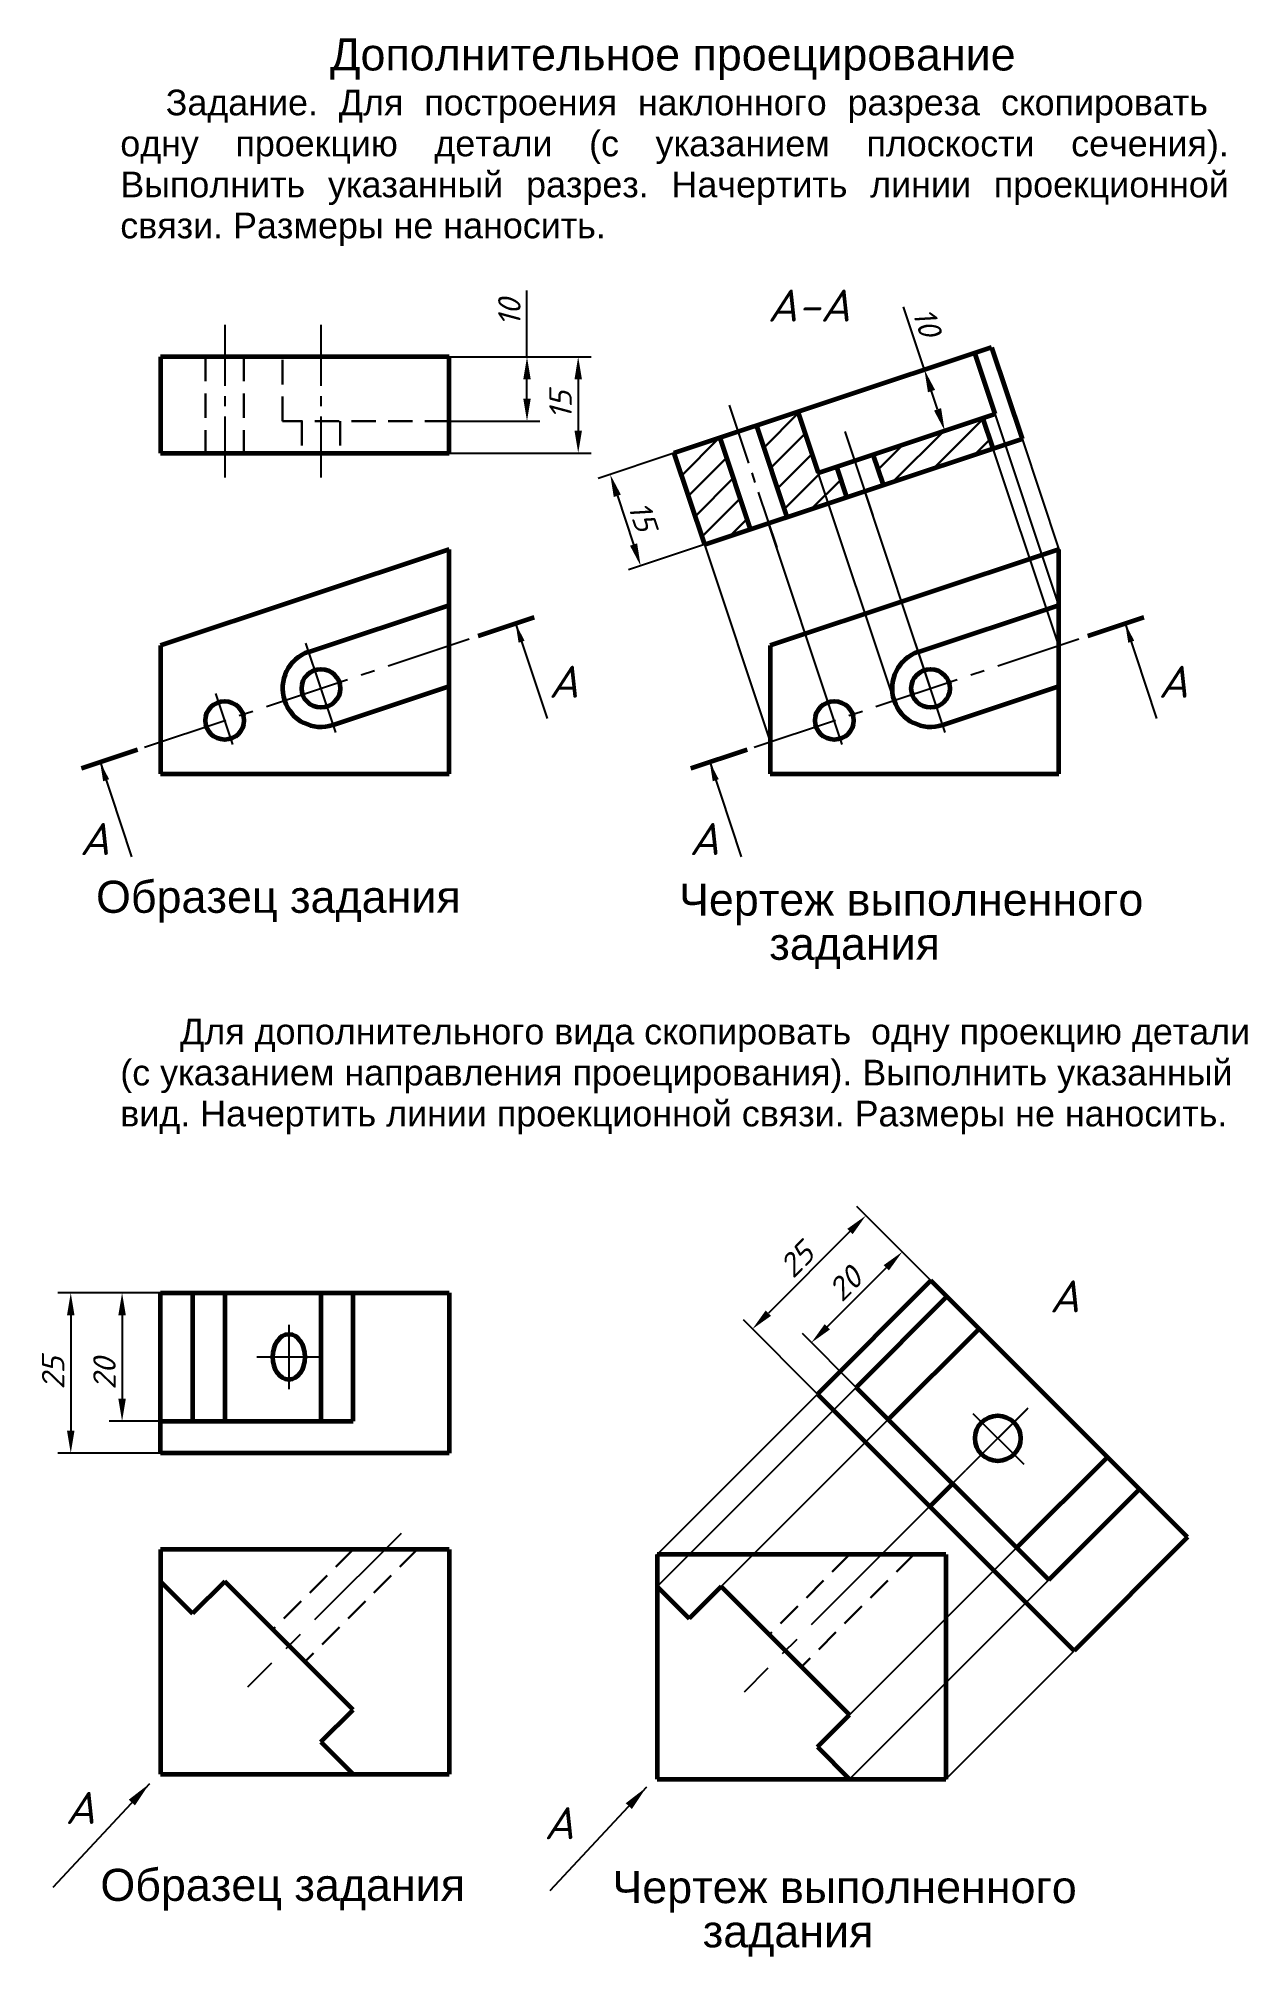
# Model space of a CAD drawing. Extents: x 21 to 209, y 26 to 325.
import ezdxf

# ---------------------------------------------------------------- set-up
doc = ezdxf.new("R2010")
doc.units = 0
for name, pattern in [('CENTER2', [28.575, 19.05, -3.175, 3.175, -3.175]), ('DASHED2', [9.525, 6.35, -3.175]), ('HIDDEN2', [4.7625, 3.175, -1.5875])]:
    doc.linetypes.add(name, pattern=pattern)
doc.layers.get('Defpoints').update_dxf_attribs({"linetype": 'CONTINUOUS'})
for name, color, linetype, lineweight in [('Оси', 2, 'CENTER2', 25), ('Основная', 3, 'CONTINUOUS', 60), ('Тонкая', 1, 'CONTINUOUS', 30), ('Штриховая', 4, 'HIDDEN2', 30)]:
    doc.layers.add(name, color=color, linetype=linetype, lineweight=lineweight)
for name, color, linetype in [('Построения', 11, 'CONTINUOUS'), ('Размеры', 6, 'CONTINUOUS'), ('ТЕКСТ', 2, 'CONTINUOUS')]:
    doc.layers.add(name, color=color, linetype=linetype)
doc.styles.get("Standard").update_dxf_attribs({"font": 'ISOCP'})
doc.styles.add('style1', font='arial.ttf')
doc.styles.add('Z', font='simplex.shx', dxfattribs={"oblique": 15})
doc.styles.add('препод', font='simplex.shx', dxfattribs={"oblique": 15})
doc.dimstyles.get("Standard").update_dxf_attribs({"dimtxt": 2.5, "dimasz": 2.5, "dimexe": 1.25, "dimexo": 0.625, "dimtad": 1, "dimdec": 4, "dimdsep": 46, "dimlunit": 6, "dimtxsty": 'Standard', "dimcen": 2.5, "dimadec": 0, "dimazin": 0, "dimtfac": 1, "dimtdec": 4, "dimtmove": 0, "dimatfit": 3, "dimfxl": 1, "dimtolj": 1, "dimtzin": 0, "dimarcsym": 0})
doc.dimstyles.new('Разм', dxfattribs={"dimtxt": 3.5, "dimasz": 3.5, "dimexe": 2, "dimexo": 0, "dimgap": 1, "dimtad": 1, "dimdec": 1, "dimdsep": 46, "dimtxsty": 'Z', "dimcen": 2.5, "dimadec": 0, "dimazin": 0, "dimtfac": 1, "dimtdec": 1, "dimtmove": 0, "dimatfit": 2, "dimfxl": 1, "dimtolj": 1, "dimtzin": 0, "dimarcsym": 0})

# ---------------------------------------------------------------- blocks, each defined once
blk = doc.blocks.new('*D1')
at = {"layer": 'Defpoints', "color": 0, "transparency": 16777216}
for p in [(85, 275), (85, 265), (97.11, 265)]:
    blk.add_point(p, dxfattribs=at)
at = {"layer": 'Размеры', "color": 0, "lineweight": -2, "transparency": 16777216}
for p, q in [((97.11, 275), (97.11, 285.33)), ((85, 275), (99.11, 275)), ((97.11, 268.5), (97.11, 271.5)), ((85, 265), (99.11, 265))]:
    blk.add_line(p, q, dxfattribs=at)
at = {"layer": 'Размеры', "color": 0, "transparency": 16777216}
for points in [[(96.53, 271.5), (97.69, 271.5), (97.11, 275)], [(96.53, 268.5), (97.69, 268.5), (97.11, 265)]]:
    blk.add_solid(points, dxfattribs=at)
at = {"layer": 'Размеры', "color": 0, "transparency": 16777216, "insert": (94.36, 281.92), "char_height": 3.5, "attachment_point": 5, "rotation": 90, "style": 'Z'}
blk.add_mtext('\\A1;10', dxfattribs=at)
blk = doc.blocks.new('*D2')
at = {"layer": 'Defpoints', "color": 0, "transparency": 16777216}
for p in [(85, 275), (85, 260), (105.09, 260)]:
    blk.add_point(p, dxfattribs=at)
at = {"layer": 'Размеры', "color": 0, "lineweight": -2, "transparency": 16777216}
for p, q in [((85, 275), (107.09, 275)), ((105.09, 271.5), (105.09, 263.5)), ((85, 260), (107.09, 260))]:
    blk.add_line(p, q, dxfattribs=at)
at = {"layer": 'Размеры', "color": 0, "transparency": 16777216}
for points in [[(104.51, 271.5), (105.67, 271.5), (105.09, 275)], [(104.51, 263.5), (105.67, 263.5), (105.09, 260)]]:
    blk.add_solid(points, dxfattribs=at)
at = {"layer": 'Размеры', "color": 0, "transparency": 16777216, "insert": (102.34, 267.5), "char_height": 3.5, "attachment_point": 5, "rotation": 90, "style": 'Z'}
blk.add_mtext('\\A1;15', dxfattribs=at)
blk = doc.blocks.new('*D3')
at = {"layer": 'Defpoints', "color": 0, "transparency": 16777216}
for p in [(120.01, 259.97), (124.75, 245.74), (114.82, 242.43)]:
    blk.add_point(p, dxfattribs=at)
at = {"layer": 'Размеры', "color": 0, "lineweight": -2, "transparency": 16777216}
for p, q in [((120.01, 259.97), (108.18, 256.03)), ((111.19, 253.34), (113.72, 245.76)), ((124.75, 245.74), (112.93, 241.8))]:
    blk.add_line(p, q, dxfattribs=at)
at = {"layer": 'Размеры', "color": 0, "transparency": 16777216}
for points in [[(111.74, 253.53), (110.63, 253.16), (110.08, 256.66)], [(114.27, 245.94), (113.16, 245.57), (114.82, 242.43)]]:
    blk.add_solid(points, dxfattribs=at)
at = {"layer": 'Размеры', "color": 0, "transparency": 16777216, "insert": (115.15, 250.16), "char_height": 3.5, "attachment_point": 5, "rotation": 288.4349, "style": 'Z'}
blk.add_mtext('\\A1;15', dxfattribs=at)
blk = doc.blocks.new('*D4')
at = {"layer": 'Defpoints', "color": 0, "transparency": 16777216}
for p in [(159.04, 272.98), (152.57, 270.83), (155.73, 261.34)]:
    blk.add_point(p, dxfattribs=at)
at = {"layer": 'Размеры', "color": 0, "lineweight": -2, "transparency": 16777216}
for p, q in [((159.04, 272.98), (155.77, 282.79)), ((152.57, 270.83), (160.93, 273.62)), ((161.09, 266.82), (160.14, 269.66)), ((155.73, 261.34), (164.09, 264.13))]:
    blk.add_line(p, q, dxfattribs=at)
at = {"layer": 'Размеры', "color": 0, "transparency": 16777216}
for points in [[(160.7, 269.85), (159.59, 269.48), (159.04, 272.98)], [(161.64, 267), (160.54, 266.63), (162.2, 263.5)]]:
    blk.add_solid(points, dxfattribs=at)
at = {"layer": 'Размеры', "color": 0, "transparency": 16777216, "insert": (159.46, 280.41), "char_height": 3.5, "attachment_point": 5, "rotation": 288.4349, "style": 'Z'}
blk.add_mtext('\\A1;10', dxfattribs=at)
blk = doc.blocks.new('*D5')
at = {"layer": 'Defpoints', "color": 0, "transparency": 16777216}
for p in [(40, 129.13), (34.01, 109.13), (40, 109.13)]:
    blk.add_point(p, dxfattribs=at)
at = {"layer": 'Размеры', "color": 0, "lineweight": -2, "transparency": 16777216}
for p, q in [((40, 129.13), (32.01, 129.13)), ((34.01, 125.63), (34.01, 112.63)), ((40, 109.13), (32.01, 109.13))]:
    blk.add_line(p, q, dxfattribs=at)
at = {"layer": 'Размеры', "color": 0, "transparency": 16777216}
for points in [[(33.43, 125.63), (34.59, 125.63), (34.01, 129.13)], [(33.43, 112.63), (34.59, 112.63), (34.01, 109.13)]]:
    blk.add_solid(points, dxfattribs=at)
at = {"layer": 'Размеры', "color": 0, "transparency": 16777216, "insert": (31.26, 116.52), "char_height": 3.5, "attachment_point": 5, "rotation": 90, "style": 'Z'}
blk.add_mtext('\\A1;20', dxfattribs=at)
blk = doc.blocks.new('*D6')
at = {"layer": 'Defpoints', "color": 0, "transparency": 16777216}
for p in [(40, 129.13), (26.01, 104.13), (40, 104.13)]:
    blk.add_point(p, dxfattribs=at)
at = {"layer": 'Размеры', "color": 0, "lineweight": -2, "transparency": 16777216}
for p, q in [((40, 129.13), (24.01, 129.13)), ((26.01, 125.63), (26.01, 107.63)), ((40, 104.13), (24.01, 104.13))]:
    blk.add_line(p, q, dxfattribs=at)
at = {"layer": 'Размеры', "color": 0, "transparency": 16777216}
for points in [[(25.43, 125.63), (26.59, 125.63), (26.01, 129.13)], [(25.43, 107.63), (26.59, 107.63), (26.01, 104.13)]]:
    blk.add_solid(points, dxfattribs=at)
at = {"layer": 'Размеры', "color": 0, "transparency": 16777216, "insert": (23.26, 116.63), "char_height": 3.5, "attachment_point": 5, "rotation": 90, "style": 'Z'}
blk.add_mtext('\\A1;25', dxfattribs=at)
blk = doc.blocks.new('*D7')
at = {"layer": 'Defpoints', "color": 0, "transparency": 16777216}
for p in [(162.55, 128.53), (141.43, 121.36), (148.41, 114.38)]:
    blk.add_point(p, dxfattribs=at)
at = {"layer": 'Размеры', "color": 0, "lineweight": -2, "transparency": 16777216}
for p, q in [((162.55, 128.53), (154.16, 136.92)), ((153.1, 133.03), (143.91, 123.84)), ((148.41, 114.38), (140.02, 122.77))]:
    blk.add_line(p, q, dxfattribs=at)
at = {"layer": 'Размеры', "color": 0, "transparency": 16777216}
for points in [[(152.69, 133.44), (153.51, 132.62), (155.58, 135.5)], [(143.5, 124.25), (144.32, 123.42), (141.43, 121.36)]]:
    blk.add_solid(points, dxfattribs=at)
at = {"layer": 'Размеры', "color": 0, "transparency": 16777216, "insert": (146.7, 130.52), "char_height": 3.5, "attachment_point": 5, "rotation": 45, "style": 'Z'}
blk.add_mtext('\\A1;20', dxfattribs=at)
blk = doc.blocks.new('*D8')
at = {"layer": 'Defpoints', "color": 0, "transparency": 16777216}
for p in [(162.55, 128.53), (132.24, 123.48), (142.38, 113.35)]:
    blk.add_point(p, dxfattribs=at)
at = {"layer": 'Размеры', "color": 0, "lineweight": -2, "transparency": 16777216}
for p, q in [((162.55, 128.53), (148.5, 142.57)), ((147.44, 138.68), (134.72, 125.96)), ((142.38, 113.35), (130.83, 124.9))]:
    blk.add_line(p, q, dxfattribs=at)
at = {"layer": 'Размеры', "color": 0, "transparency": 16777216}
for points in [[(147.03, 139.1), (147.86, 138.27), (149.92, 141.16)], [(134.3, 126.37), (135.13, 125.54), (132.24, 123.48)]]:
    blk.add_solid(points, dxfattribs=at)
at = {"layer": 'Размеры', "color": 0, "transparency": 16777216, "insert": (139.14, 134.27), "char_height": 3.5, "attachment_point": 5, "rotation": 45, "style": 'Z'}
blk.add_mtext('\\A1;25', dxfattribs=at)

msp = doc.modelspace()

# ---------------------------------------------------------------- hatches: boundary and pattern name
at = {"layer": 'Тонкая'}
h = msp.add_hatch(dxfattribs=at)
h.set_pattern_fill('_U', color=256, scale=3, angle=45, style=0, pattern_type=0)
h.set_pattern_definition([(45, (5, 30), (-2.12132, 2.12132), [])])
h.paths.add_polyline_path([(127.16, 262.36), (120.01, 259.97), (124.75, 245.74), (131.91, 248.13)])
h.paths.add_polyline_path([(137.6, 250.03), (144.06, 252.18), (142.48, 256.92), (139.32, 266.41), (132.85, 264.26)])
h.paths.add_polyline_path([(144.06, 252.18), (146.91, 253.13), (145.32, 257.87), (142.48, 256.92)])
h.paths.add_polyline_path([(169.75, 260.74), (168.17, 265.49), (151.02, 259.77), (152.6, 255.03)])

# ---------------------------------------------------------------- linework, layer by layer
at = {"layer": 'Оси', "ltscale": 0.5}
for p, q in [((50, 280), (50, 255.49)), ((65, 280), (65, 255.07)), ((128.62, 267.48), (136.02, 245.28))]:
    msp.add_line(p, q, dxfattribs=at)
at = {"layer": 'Оси'}
for p, q in [((146.65, 263.39), (151.02, 250.28)), ((67.3, 216.43), (62.65, 230.38)), ((162.3, 216.43), (157.65, 230.38)), ((51.25, 214.59), (48.6, 222.55)), ((146.25, 214.59), (143.6, 222.55)), ((60, 124.13), (60, 114.13)), ((55, 119.13), (65, 119.13)), ((175.17, 111.14), (165.51, 101.48)), ((175.05, 111.02), (165.65, 101.62)), ((174.59, 102.35), (166.64, 110.29)), ((77.48, 91.61), (53.55, 67.68)), ((154.86, 90.83), (130.93, 66.9))]:
    msp.add_line(p, q, dxfattribs=at)
at = {"layer": 'Оси', "ltscale": 0.7}
for p, q in [((37.52, 214.17), (88.69, 231.23)), ((132.52, 214.17), (183.69, 231.23))]:
    msp.add_line(p, q, dxfattribs=at)
at = {"layer": 'Основная'}
for p, q in [((169.51, 276.47), (120.01, 259.97)), ((170.07, 266.12), (166.91, 275.61)), ((169.51, 276.47), (174.25, 262.24)), ((40, 275), (40, 260)), ((85, 275), (40, 275)), ((85, 260), (85, 275)), ((139.32, 266.41), (142.48, 256.92)), ((142.48, 256.92), (170.07, 266.12)), ((132.85, 264.26), (137.6, 250.03)), ((169.75, 260.74), (168.17, 265.49)), ((124.75, 245.74), (174.25, 262.24)), ((127.16, 262.36), (131.91, 248.13)), ((40, 260), (85, 260)), ((120.01, 259.97), (124.75, 245.74)), ((145.32, 257.87), (146.91, 253.13)), ((151.02, 259.77), (152.6, 255.03)), ((85, 245), (40, 230)), ((85, 210), (85, 245)), ((180, 245), (135, 230)), ((180, 210), (180, 245)), ((63.1, 229.03), (85, 236.32)), ((158.1, 229.03), (180, 236.32)), ((89.49, 231.5), (98.24, 234.41)), ((184.49, 231.5), (193.24, 234.41)), ((40, 230), (40, 210)), ((135, 230), (135, 210)), ((66.9, 217.64), (85, 223.68)), ((161.9, 217.64), (180, 223.68)), ((27.66, 210.89), (36.42, 213.81)), ((122.66, 210.89), (131.42, 213.81)), ((40, 210), (85, 210)), ((135, 210), (180, 210)), ((40, 104.13), (40, 129.13)), ((40, 129.13), (85, 129.13)), ((45, 129.13), (45, 109.13)), ((50, 129.13), (50, 109.13)), ((65, 129.13), (65, 109.13)), ((70, 109.13), (70, 129.13)), ((85, 129.13), (85, 104.13)), ((160.05, 131.03), (142.38, 113.35)), ((200.05, 91.03), (160.05, 131.03)), ((162.55, 128.53), (148.41, 114.38)), ((153.41, 109.38), (167.55, 123.53)), ((148.41, 114.38), (178.41, 84.38)), ((142.38, 113.35), (182.38, 73.35)), ((40, 109.13), (70, 109.13)), ((85, 104.13), (40, 104.13)), ((173.41, 89.38), (187.55, 103.53)), ((159.88, 95.85), (163.41, 99.38)), ((178.41, 84.38), (192.55, 98.53)), ((200.05, 91.03), (182.38, 73.35)), ((40, 89.13), (40, 54.13)), ((85, 89.13), (40, 89.13)), ((85, 89.13), (85, 54.13)), ((117.38, 88.35), (117.38, 53.35)), ((162.38, 88.35), (117.38, 88.35)), ((162.38, 88.35), (162.38, 53.35)), ((40, 84.13), (45, 79.13)), ((50, 84.13), (45, 79.13)), ((70, 64.13), (50, 84.13)), ((117.38, 83.35), (122.38, 78.35)), ((127.38, 83.35), (122.38, 78.35)), ((147.38, 63.35), (127.38, 83.35)), ((65, 59.13), (70, 64.13)), ((142.38, 58.35), (147.38, 63.35)), ((65, 59.13), (70, 54.13)), ((142.38, 58.35), (147.38, 53.35)), ((40, 54.13), (85, 54.13)), ((117.38, 53.35), (162.38, 53.35))]:
    msp.add_line(p, q, dxfattribs=at)
at = {"layer": 'Основная', "const_width": 0.8}
msp.add_lwpolyline([(163.41, 99.38), (163.41, 99.38)], dxfattribs=at)
at = {"layer": 'Основная'}
for centre, radius in [((65, 223.33), 3), ((160, 223.33), 3), ((50, 218.33), 3), ((145, 218.33), 3), ((170.48, 106.45), 3.54)]:
    msp.add_circle(centre, radius, dxfattribs=at)
for centre in [(65, 223.33), (160, 223.33)]:
    msp.add_arc(centre, 6, 108.4349, 288.4349, dxfattribs=at)
msp.add_ellipse((60, 119.13), major_axis=(0, 3.55), ratio=0.704225, dxfattribs=at)
at = {"layer": 'Построения'}
for p, q in [((180, 236.32), (170.07, 266.12)), ((180, 230), (168.17, 265.49)), ((174.25, 262.24), (180, 245)), ((154.31, 221.44), (142.48, 256.92)), ((160, 223.33), (149.75, 254.08)), ((145, 218.33), (134.75, 249.08)), ((124.75, 245.74), (135, 215)), ((117.38, 83.35), (148.41, 114.38)), ((117.38, 88.35), (142.38, 113.35)), ((122.38, 78.35), (153.41, 109.38)), ((154.86, 90.83), (165.51, 101.48)), ((147.38, 63.35), (173.41, 89.38)), ((147.38, 53.35), (178.41, 84.38)), ((162.38, 53.35), (182.38, 73.35))]:
    msp.add_line(p, q, dxfattribs=at)
at = {"layer": 'Штриховая', "linetype": 'DASHED2', "ltscale": 0.6}
for p, q in [((47, 275), (47, 260)), ((53, 275), (53, 260)), ((59, 265), (59, 275)), ((85, 265), (59, 265)), ((62, 265), (62, 260)), ((68, 265), (68, 260)), ((70, 89.13), (57.5, 76.63)), ((80, 89.13), (62.5, 71.63)), ((147.38, 88.35), (134.88, 75.85)), ((157.38, 88.35), (139.88, 70.85))]:
    msp.add_line(p, q, dxfattribs=at)

# ---------------------------------------------------------------- texts
at = {"layer": 'ТЕКСТ', "style": 'style1'}
for s, p in [('Образец задания', (29.95, 188.35)), ('Чертеж выполненного', (120.8, 187.92)), ('задания', (134.87, 181.03)), ('Образец задания', (30.63, 34.36)), ('Чертеж выполненного', (110.42, 34.01)), ('задания', (124.49, 27.12))]:
    msp.add_text(s, height=5, dxfattribs=at).set_placement(p)
at = {"layer": 'ТЕКСТ', "char_height": 4, "attachment_point": 1}
for s, width, insert, style in [('\\pxa1qcsm0.95833;{\\H1.25x;\\fArial|b0|i0|c204|p34;\\Q0;Дополнительное проецирование\\P\\pi1.7708,a0.25qj;\\H0.8x;Задание. Для построения наклонного разреза скопировать  одну проекцию детали (с указанием плоскости сечения). Выполнить указанный разрез. Начертить линии проекционной связи. Размеры не наносить. }', 172.2312, (33.73, 324.63), 'препод'), ('\\pxa1qlsm0.95833;      Для дополнительного вида скопировать  одну проекцию детали (с указанием направления проецирования). Выполнить указанный вид. Начертить линии проекционной связи. Размеры не наносить. ', 179.44, (33.73, 171.84), 'style1')]:
    msp.add_mtext_dynamic_manual_height_columns(s, width=width, gutter_width=25, heights=[0], dxfattribs=dict(at, insert=insert, style=style))
at = {"layer": 'Тонкая', "style": 'Z', "oblique": 15}
for s, p in [('A-A', (134.6, 280.49)), ('A', (100.5, 221.86)), ('A', (195.5, 221.86)), ('A', (27.41, 197.35)), ('A', (122.41, 197.35)), ('A', (178.56, 126.07)), ('A', (25.17, 46.35)), ('A', (99.79, 43.97))]:
    msp.add_text(s, height=5, dxfattribs=at).set_placement(p)

# ---------------------------------------------------------------- dimensions: what is measured, and where the dimension line sits
at = {"layer": 'Размеры'}
for base, p1, p2, angle, picture, middle, dimtype in [((97.11, 265), (85, 275), (85, 265), 90, '*D1', (97.11, 281.92), 160), ((159.04, 272.98), (155.73, 261.34), (152.57, 270.83), 108.4349, '*D4', (156.85, 279.54), 161), ((105.09, 260), (85, 275), (85, 260), 90, '*D2', (105.09, 267.5), 160), ((114.82, 242.43), (120.01, 259.97), (124.75, 245.74), 288.4349, '*D3', (112.54, 249.29), 161), ((141.43, 121.36), (162.55, 128.53), (148.41, 114.38), 225, '*D7', (148.65, 128.57), 161), ((34.01, 109.13), (40, 129.13), (40, 109.13), 90, '*D5', (34.01, 116.52), 160)]:
    dim = msp.add_linear_dim(base=base, p1=p1, p2=p2, angle=angle, dimstyle='Разм', dxfattribs=at)
    dim.commit()
    dim.dimension.update_dxf_attribs({"geometry": picture, "text_midpoint": middle, "dimtype": dimtype})
for base, p1, p2, angle, picture, middle in [((132.24, 123.48), (162.55, 128.53), (142.38, 113.35), 45, '*D8', (139.14, 134.27)), ((26.01, 104.13), (40, 129.13), (40, 104.13), 90, '*D6', (23.26, 116.63))]:
    dim = msp.add_linear_dim(base=base, p1=p1, p2=p2, angle=angle, dimstyle='Разм', dxfattribs=at)
    dim.commit()
    dim.dimension.update_dxf_attribs({"geometry": picture, "text_midpoint": middle})

# ---------------------------------------------------------------- leaders
at = {"layer": 'Тонкая'}
for points, override in [([(95.33, 233.44), (100.23, 218.66)], {"dimtxt": 3.5, "dimasz": 3, "dimexe": 2, "dimexo": 0, "dimgap": 1, "dimtad": 1, "dimtih": 0, "dimtoh": 0, "dimdec": 1, "dimrnd": 0.1, "dimzin": 1, "dimtxsty": 'Z', "dimcen": 1.5, "dimtdec": 1, "dimtzin": 1}), ([(190.33, 233.44), (195.23, 218.66)], {"dimtxt": 3.5, "dimasz": 3, "dimexe": 2, "dimexo": 0, "dimgap": 1, "dimtad": 1, "dimtih": 0, "dimtoh": 0, "dimdec": 1, "dimrnd": 0.1, "dimzin": 1, "dimtxsty": 'Z', "dimcen": 1.5, "dimtdec": 1, "dimtzin": 1}), ([(30.58, 211.86), (35.49, 197.08)], {"dimtxt": 3.5, "dimasz": 3, "dimexe": 2, "dimexo": 0, "dimgap": 1, "dimtad": 1, "dimtih": 0, "dimtoh": 0, "dimdec": 1, "dimrnd": 0.1, "dimzin": 1, "dimtxsty": 'Z', "dimcen": 1.5, "dimtdec": 1, "dimtzin": 1}), ([(125.58, 211.86), (130.49, 197.08)], {"dimtxt": 3.5, "dimasz": 3, "dimexe": 2, "dimexo": 0, "dimgap": 1, "dimtad": 1, "dimtih": 0, "dimtoh": 0, "dimdec": 1, "dimrnd": 0.1, "dimzin": 1, "dimtxsty": 'Z', "dimcen": 1.5, "dimtdec": 1, "dimtzin": 1}), ([(38.26, 52.61), (23.2, 36.46)], {"dimtxt": 3.5, "dimasz": 4, "dimexe": 2, "dimexo": 0, "dimgap": 1, "dimtad": 1, "dimtih": 0, "dimtoh": 0, "dimdec": 1, "dimrnd": 0.1, "dimzin": 1, "dimtxsty": 'Z', "dimcen": 1.5, "dimtdec": 1, "dimtzin": 1}), ([(115.71, 52.06), (100.65, 35.91)], {"dimtxt": 3.5, "dimasz": 4, "dimexe": 2, "dimexo": 0, "dimgap": 1, "dimtad": 1, "dimtih": 0, "dimtoh": 0, "dimdec": 1, "dimrnd": 0.1, "dimzin": 1, "dimtxsty": 'Z', "dimcen": 1.5, "dimtdec": 1, "dimtzin": 1})]:
    msp.add_leader(points, dimstyle='Standard', override=override, dxfattribs=at)

doc.saveas('drawing.dxf')
